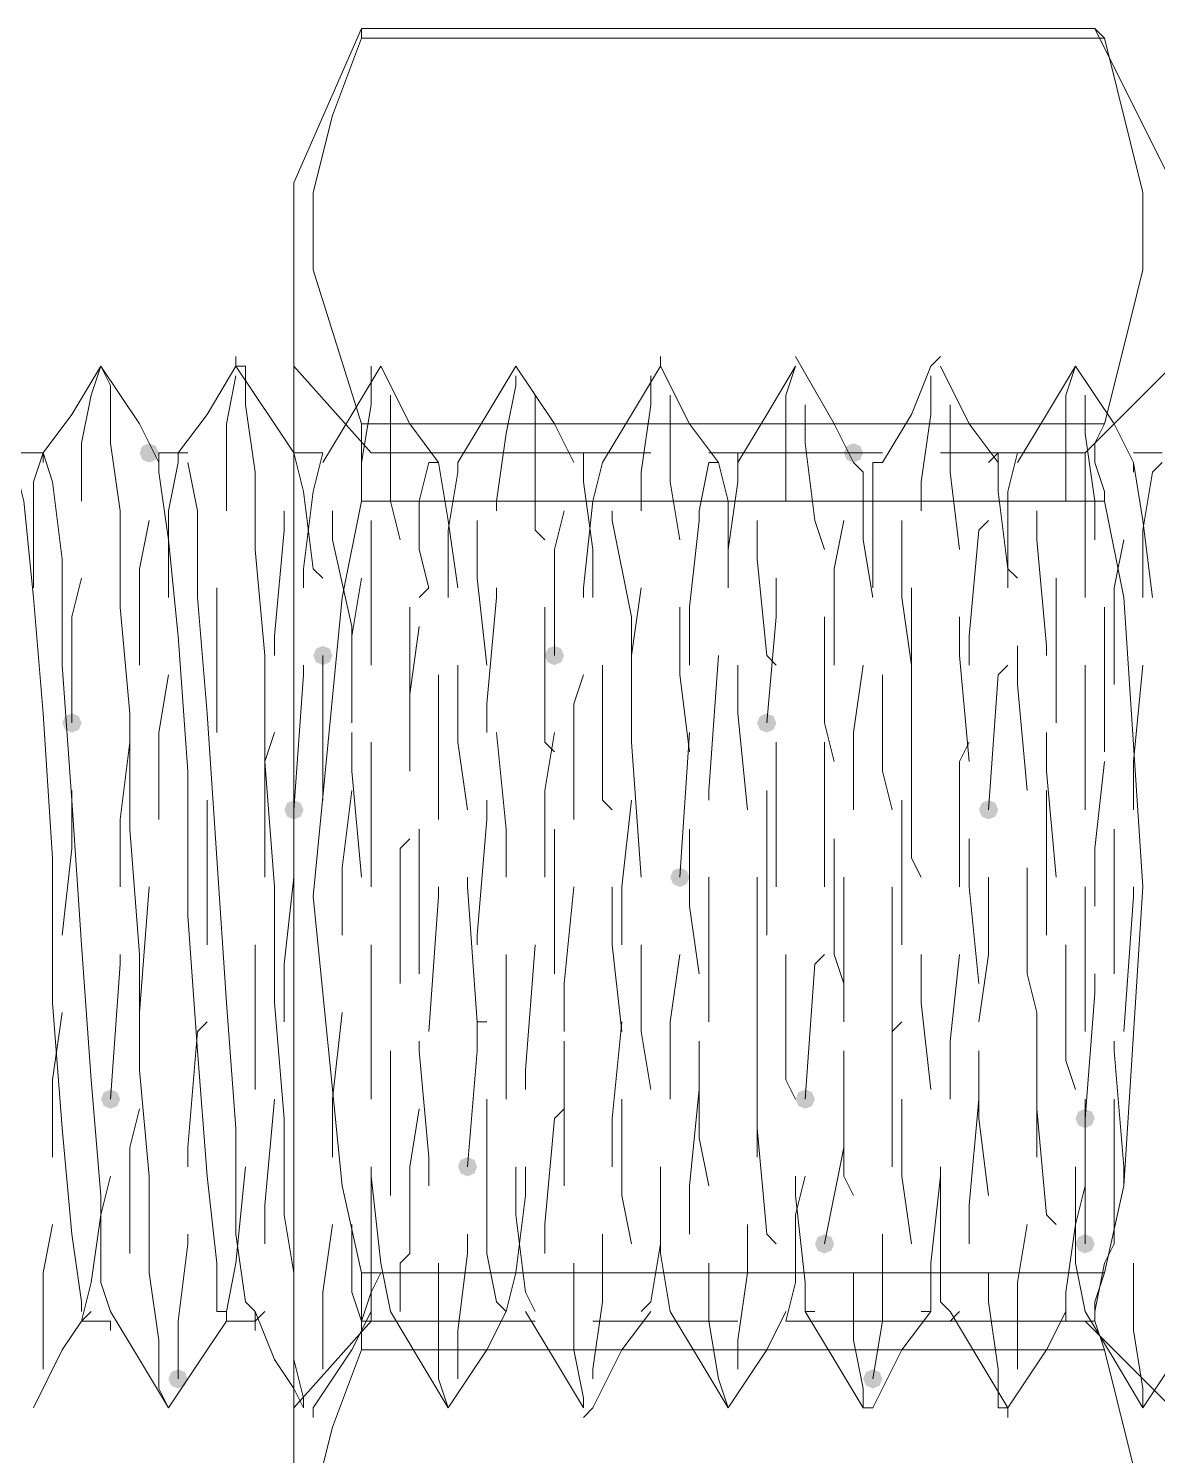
# Model space of a CAD drawing. Header units: millimetres. Extents: x 89051 to 218395, y -330386 to -125649.
# Drawn here: x 92589.2 to 92649.2, y -134274.3 to -134198.6 of the extents above; entities that cross this region are included whole.
import ezdxf

# ---------------------------------------------------------------- set-up
doc = ezdxf.new("R2010")
doc.units = ezdxf.units.MM
doc.header["$LTSCALE"] = 13
doc.layers.add('C00-00-00', color=7, linetype='Continuous')

msp = doc.modelspace()

# ---------------------------------------------------------------- hatches: boundary and pattern name
at = {"layer": 'C00-00-00'}
h = msp.add_hatch(color=256, dxfattribs=at)
h.dxf.hatch_style = 2
h.paths.add_polyline_path([(92595.128, -134221.095), (92595.278, -134220.733), (92595.64, -134220.582), (92596.001, -134220.733), (92596.152, -134221.095), (92596.001, -134221.456), (92595.64, -134221.607), (92595.278, -134221.456)])
h = msp.add_hatch(color=256, dxfattribs=at)
h.dxf.hatch_style = 2
h.paths.add_polyline_path([(92632.521, -134221.095), (92632.671, -134220.733), (92633.033, -134220.582), (92633.394, -134220.733), (92633.545, -134221.095), (92633.394, -134221.456), (92633.033, -134221.607), (92632.671, -134221.456)])
h = msp.add_hatch(color=256, dxfattribs=at)
h.dxf.hatch_style = 2
h.paths.add_polyline_path([(92604.348, -134231.851), (92604.498, -134231.49), (92604.86, -134231.339), (92605.222, -134231.49), (92605.372, -134231.851), (92605.222, -134232.213), (92604.86, -134232.364), (92604.498, -134232.213)])
h = msp.add_hatch(color=256, dxfattribs=at)
h.dxf.hatch_style = 2
h.paths.add_polyline_path([(92616.641, -134231.851), (92616.792, -134231.49), (92617.154, -134231.339), (92617.515, -134231.49), (92617.666, -134231.851), (92617.515, -134232.213), (92617.154, -134232.364), (92616.792, -134232.213)])
h = msp.add_hatch(color=256, dxfattribs=at)
h.dxf.hatch_style = 2
h.paths.add_polyline_path([(92591.03, -134235.437), (92591.18, -134235.075), (92591.542, -134234.925), (92591.904, -134235.075), (92592.054, -134235.437), (92591.904, -134235.799), (92591.542, -134235.949), (92591.18, -134235.799)])
h = msp.add_hatch(color=256, dxfattribs=at)
h.dxf.hatch_style = 2
h.paths.add_polyline_path([(92627.911, -134235.437), (92628.061, -134235.075), (92628.423, -134234.925), (92628.784, -134235.075), (92628.935, -134235.437), (92628.784, -134235.799), (92628.423, -134235.949), (92628.061, -134235.799)])
h = msp.add_hatch(color=256, dxfattribs=at)
h.dxf.hatch_style = 2
h.paths.add_polyline_path([(92602.811, -134240.047), (92602.962, -134239.685), (92603.323, -134239.535), (92603.685, -134239.685), (92603.835, -134240.047), (92603.685, -134240.409), (92603.323, -134240.559), (92602.962, -134240.409)])
h = msp.add_hatch(color=256, dxfattribs=at)
h.dxf.hatch_style = 2
h.paths.add_polyline_path([(92639.692, -134240.047), (92639.842, -134239.685), (92640.204, -134239.535), (92640.566, -134239.685), (92640.716, -134240.047), (92640.566, -134240.409), (92640.204, -134240.559), (92639.842, -134240.409)])
h = msp.add_hatch(color=256, dxfattribs=at)
h.dxf.hatch_style = 2
h.paths.add_polyline_path([(92623.3, -134243.633), (92623.451, -134243.271), (92623.813, -134243.121), (92624.174, -134243.271), (92624.325, -134243.633), (92624.174, -134243.994), (92623.813, -134244.145), (92623.451, -134243.994)])
h = msp.add_hatch(color=256, dxfattribs=at)
h.dxf.hatch_style = 2
h.paths.add_polyline_path([(92593.079, -134255.414), (92593.229, -134255.052), (92593.591, -134254.902), (92593.952, -134255.052), (92594.103, -134255.414), (92593.952, -134255.776), (92593.591, -134255.926), (92593.229, -134255.776)])
h = msp.add_hatch(color=256, dxfattribs=at)
h.dxf.hatch_style = 2
h.paths.add_polyline_path([(92629.959, -134255.414), (92630.11, -134255.052), (92630.472, -134254.902), (92630.833, -134255.052), (92630.984, -134255.414), (92630.833, -134255.776), (92630.472, -134255.926), (92630.11, -134255.776)])
h = msp.add_hatch(color=256, dxfattribs=at)
h.dxf.hatch_style = 2
h.paths.add_polyline_path([(92644.814, -134256.439), (92644.965, -134256.077), (92645.326, -134255.926), (92645.688, -134256.077), (92645.838, -134256.439), (92645.688, -134256.8), (92645.326, -134256.951), (92644.965, -134256.8)])
h = msp.add_hatch(color=256, dxfattribs=at)
h.dxf.hatch_style = 2
h.paths.add_polyline_path([(92612.031, -134259), (92612.182, -134258.638), (92612.543, -134258.488), (92612.905, -134258.638), (92613.056, -134259), (92612.905, -134259.361), (92612.543, -134259.512), (92612.182, -134259.361)])
h = msp.add_hatch(color=256, dxfattribs=at)
h.dxf.hatch_style = 2
h.paths.add_polyline_path([(92630.984, -134263.098), (92631.134, -134262.736), (92631.496, -134262.586), (92631.858, -134262.736), (92632.008, -134263.098), (92631.858, -134263.459), (92631.496, -134263.61), (92631.134, -134263.459)])
h = msp.add_hatch(color=256, dxfattribs=at)
h.dxf.hatch_style = 2
h.paths.add_polyline_path([(92644.814, -134263.098), (92644.965, -134262.736), (92645.326, -134262.586), (92645.688, -134262.736), (92645.838, -134263.098), (92645.688, -134263.459), (92645.326, -134263.61), (92644.965, -134263.459)])
h = msp.add_hatch(color=256, dxfattribs=at)
h.dxf.hatch_style = 2
h.paths.add_polyline_path([(92596.664, -134270.269), (92596.815, -134269.907), (92597.176, -134269.757), (92597.538, -134269.907), (92597.689, -134270.269), (92597.538, -134270.631), (92597.176, -134270.781), (92596.815, -134270.631)])
h = msp.add_hatch(color=256, dxfattribs=at)
h.dxf.hatch_style = 2
h.paths.add_polyline_path([(92633.545, -134270.269), (92633.696, -134269.907), (92634.057, -134269.757), (92634.419, -134269.907), (92634.569, -134270.269), (92634.419, -134270.631), (92634.057, -134270.781), (92633.696, -134270.631)])

# ---------------------------------------------------------------- linework, layer by layer
at = {"layer": 'C00-00-00', "lineweight": 15}
for points in [[(92606.909, -134198.556), (92603.323, -134206.752)], [(92606.909, -134219.558), (92604.348, -134211.362), (92604.348, -134207.264), (92605.372, -134203.166), (92606.909, -134199.068)], [(92645.839, -134198.556), (92606.909, -134198.556)], [(92606.909, -134199.068), (92606.909, -134198.556)], [(92612.031, -134199.068), (92606.909, -134199.068)], [(92646.351, -134199.068), (92606.909, -134199.068)], [(92614.592, -134199.068), (92612.031, -134199.068)], [(92623.3, -134199.068), (92615.617, -134199.068)], [(92635.082, -134199.068), (92627.398, -134199.068)], [(92646.351, -134199.068), (92638.667, -134199.068)], [(92649.936, -134206.752), (92645.839, -134198.556)], [(92645.839, -134198.556), (92646.351, -134199.068)], [(92646.351, -134199.068), (92648.4, -134207.264), (92648.4, -134211.362), (92647.375, -134215.46), (92646.351, -134219.558)], [(92603.323, -134206.752), (92603.323, -134207.264), (92603.323, -134208.289), (92603.323, -134210.338), (92603.323, -134213.411), (92603.323, -134216.484), (92603.323, -134220.582), (92603.323, -134225.192), (92603.323, -134230.315), (92603.323, -134235.949), (92603.323, -134241.584), (92603.323, -134246.706), (92603.323, -134252.341), (92603.323, -134257.975), (92603.323, -134263.098), (92603.323, -134267.708), (92603.323, -134271.806), (92603.323, -134274.879), (92603.323, -134277.952), (92603.323, -134280.001), (92603.323, -134281.026), (92603.323, -134281.538)], [(92593.079, -134216.484), (92591.542, -134219.046), (92590.005, -134221.095)], [(92593.079, -134216.484), (92592.566, -134218.021)], [(92596.152, -134221.607), (92595.128, -134219.558), (92593.079, -134216.484)], [(92596.664, -134271.806), (92596.152, -134270.781), (92596.152, -134268.22), (92595.64, -134264.634), (92595.64, -134259.512), (92595.128, -134253.877), (92595.128, -134247.731), (92594.615, -134241.072), (92594.615, -134234.925), (92594.103, -134229.29), (92594.103, -134224.168), (92593.591, -134220.582), (92593.591, -134217.509), (92593.079, -134216.484)], [(92600.25, -134216.484), (92598.713, -134219.046), (92597.176, -134221.095)], [(92600.25, -134215.972), (92600.25, -134216.484)], [(92603.323, -134221.095), (92602.299, -134219.558), (92600.25, -134216.484)], [(92603.323, -134264.634), (92602.811, -134261.561), (92602.811, -134256.439), (92602.299, -134250.292), (92602.299, -134244.145), (92601.787, -134237.486), (92601.787, -134231.851), (92601.274, -134226.217), (92601.274, -134222.119), (92600.762, -134218.533), (92600.762, -134216.484), (92600.25, -134216.484)], [(92607.421, -134221.095), (92603.323, -134216.484)], [(92607.933, -134216.484), (92606.397, -134219.046)], [(92607.421, -134216.484), (92607.421, -134218.533)], [(92609.47, -134219.558), (92607.933, -134216.484)], [(92615.105, -134216.484), (92613.568, -134219.046)], [(92617.154, -134219.558), (92615.105, -134216.484)], [(92622.788, -134216.484), (92621.251, -134219.046)], [(92622.788, -134215.972), (92622.788, -134216.484)], [(92624.325, -134219.558), (92622.788, -134216.484)], [(92629.959, -134216.484), (92628.423, -134219.046)], [(92629.959, -134216.484), (92629.447, -134218.021)], [(92632.008, -134219.558), (92629.959, -134215.972)], [(92637.131, -134216.484), (92636.106, -134219.046)], [(92637.643, -134215.972), (92637.131, -134216.484)], [(92639.18, -134219.558), (92637.643, -134216.484)], [(92644.814, -134216.484), (92643.277, -134219.046)], [(92644.814, -134216.484), (92644.302, -134218.021)], [(92646.863, -134219.558), (92644.814, -134216.484)], [(92649.936, -134216.484), (92645.326, -134221.095)], [(92600.25, -134216.997), (92599.738, -134219.558)], [(92615.105, -134216.997), (92615.105, -134217.509)], [(92622.276, -134216.997), (92622.276, -134218.533)], [(92637.131, -134216.997), (92637.131, -134219.046)], [(92592.566, -134218.021), (92592.054, -134220.582)], [(92608.446, -134220.07), (92608.446, -134218.021)], [(92615.105, -134217.509), (92614.592, -134220.07)], [(92616.129, -134221.095), (92616.129, -134218.021)], [(92623.3, -134219.046), (92623.3, -134218.021)], [(92629.447, -134218.021), (92629.447, -134220.582)], [(92644.302, -134218.021), (92644.302, -134221.095)], [(92645.326, -134220.07), (92645.326, -134218.021)], [(92607.421, -134218.533), (92606.909, -134221.607)], [(92622.276, -134218.533), (92621.764, -134222.119)], [(92630.472, -134220.582), (92630.472, -134218.533)], [(92638.155, -134222.119), (92638.155, -134218.533)], [(92599.738, -134219.558), (92599.738, -134223.143)], [(92606.397, -134219.046), (92604.86, -134221.607)], [(92612.031, -134219.558), (92606.909, -134219.558)], [(92606.909, -134223.656), (92606.909, -134222.119), (92606.909, -134221.095), (92606.909, -134219.558)], [(92646.351, -134219.558), (92606.909, -134219.558)], [(92611.007, -134221.607), (92609.47, -134219.558)], [(92613.568, -134219.046), (92612.031, -134221.607)], [(92614.592, -134219.558), (92612.031, -134219.558)], [(92623.3, -134219.558), (92615.617, -134219.558)], [(92618.178, -134221.607), (92617.154, -134219.558)], [(92621.251, -134219.046), (92619.715, -134221.607)], [(92623.3, -134222.631), (92623.3, -134219.046)], [(92625.862, -134221.607), (92624.325, -134219.558)], [(92628.423, -134219.046), (92626.886, -134221.607)], [(92635.082, -134219.558), (92627.398, -134219.558)], [(92633.033, -134221.607), (92632.008, -134219.558)], [(92636.106, -134219.046), (92634.569, -134221.607)], [(92637.131, -134219.046), (92636.618, -134222.631)], [(92646.351, -134219.558), (92638.667, -134219.558)], [(92640.716, -134221.607), (92639.18, -134219.558)], [(92643.277, -134219.046), (92641.741, -134221.607)], [(92646.351, -134219.558), (92645.839, -134220.582), (92645.839, -134221.607), (92646.351, -134223.143), (92646.351, -134223.656)], [(92647.888, -134221.607), (92646.863, -134219.558)], [(92608.446, -134223.656), (92608.446, -134220.07)], [(92614.592, -134220.07), (92614.08, -134223.656)], [(92645.839, -134223.656), (92645.326, -134220.07)], [(92590.005, -134221.095), (92588.468, -134221.095)], [(92590.005, -134221.095), (92589.493, -134222.631)], [(92590.005, -134221.095), (92590.005, -134221.607)], [(92593.591, -134266.683), (92593.079, -134265.147), (92593.079, -134260.536), (92592.566, -134254.39), (92592.054, -134247.218), (92591.542, -134239.535), (92591.03, -134232.364), (92591.03, -134226.729), (92590.517, -134222.631), (92590.005, -134221.095)], [(92592.054, -134220.582), (92592.054, -134223.656)], [(92596.152, -134221.095), (92596.152, -134221.607)], [(92597.689, -134221.095), (92596.152, -134221.095)], [(92597.176, -134221.095), (92597.176, -134221.607)], [(92603.323, -134221.607), (92603.323, -134221.095)], [(92603.323, -134221.095), (92603.835, -134223.143)], [(92603.323, -134221.607), (92603.323, -134221.095)], [(92604.86, -134221.095), (92603.323, -134221.095)], [(92604.86, -134221.095), (92604.348, -134223.143)], [(92614.592, -134221.095), (92607.421, -134221.095)], [(92612.031, -134221.095), (92610.495, -134221.095)], [(92622.276, -134221.095), (92614.592, -134221.095)], [(92616.129, -134225.192), (92616.129, -134221.095)], [(92619.715, -134221.095), (92618.178, -134221.095)], [(92618.69, -134221.095), (92618.69, -134222.631)], [(92626.886, -134221.095), (92625.349, -134221.095)], [(92634.057, -134221.095), (92626.374, -134221.095)], [(92627.398, -134221.095), (92626.886, -134221.095)], [(92626.886, -134221.095), (92626.886, -134222.631)], [(92629.447, -134220.582), (92629.447, -134223.656)], [(92630.984, -134224.68), (92630.472, -134220.582)], [(92634.569, -134221.095), (92633.033, -134221.095)], [(92645.326, -134221.095), (92637.643, -134221.095)], [(92640.204, -134221.607), (92640.716, -134221.095)], [(92641.741, -134221.095), (92640.204, -134221.095)], [(92640.716, -134221.095), (92640.716, -134223.143)], [(92641.741, -134221.095), (92641.229, -134223.143)], [(92644.302, -134221.095), (92644.302, -134223.656)], [(92645.326, -134221.095), (92645.326, -134221.607)], [(92645.326, -134221.095), (92645.326, -134221.607)], [(92649.424, -134221.095), (92647.888, -134221.095)], [(92588.468, -134221.607), (92588.981, -134223.656), (92589.493, -134228.778), (92590.005, -134234.925), (92590.517, -134242.608), (92590.517, -134250.292), (92591.03, -134256.951), (92591.542, -134262.585), (92592.054, -134266.171), (92592.054, -134266.683)], [(92596.152, -134221.607), (92596.152, -134222.119)], [(92596.152, -134221.607), (92596.152, -134222.119), (92596.664, -134225.705), (92597.176, -134230.827), (92597.689, -134237.998), (92597.689, -134245.682), (92598.201, -134252.853), (92598.713, -134259.512), (92599.225, -134264.122), (92599.225, -134266.683), (92599.738, -134266.683)], [(92597.176, -134221.607), (92596.664, -134224.168)], [(92601.274, -134266.683), (92600.762, -134266.171), (92600.25, -134262.585), (92600.25, -134256.951), (92599.738, -134250.292), (92599.225, -134242.608), (92598.713, -134234.925), (92598.201, -134228.778), (92598.201, -134224.168), (92597.689, -134221.607)], [(92606.909, -134221.607), (92606.909, -134223.656)], [(92609.982, -134223.656), (92610.495, -134221.607)], [(92610.495, -134221.607), (92611.007, -134221.607)], [(92611.007, -134221.607), (92611.519, -134224.68)], [(92612.031, -134221.607), (92612.031, -134222.119)], [(92619.715, -134221.607), (92619.202, -134223.656)], [(92624.837, -134224.168), (92625.349, -134221.607)], [(92625.349, -134221.607), (92625.862, -134221.607)], [(92625.862, -134221.607), (92626.374, -134223.656)], [(92633.033, -134221.607), (92633.545, -134222.119)], [(92634.569, -134221.607), (92634.057, -134221.607)], [(92634.057, -134221.607), (92634.057, -134224.168)], [(92645.326, -134221.607), (92645.326, -134223.143)], [(92647.888, -134222.119), (92647.888, -134221.607)], [(92647.888, -134221.607), (92648.4, -134224.68)], [(92649.424, -134221.607), (92648.912, -134222.119)], [(92589.493, -134222.631), (92589.493, -134226.217)], [(92612.031, -134222.119), (92611.519, -134225.192)], [(92618.69, -134222.631), (92619.202, -134226.217)], [(92621.764, -134222.119), (92621.764, -134224.168)], [(92623.813, -134225.705), (92623.3, -134222.631)], [(92626.886, -134222.631), (92626.374, -134226.217)], [(92633.545, -134222.119), (92633.545, -134225.705)], [(92636.618, -134222.631), (92636.618, -134224.168)], [(92638.667, -134226.217), (92638.155, -134222.119)], [(92648.912, -134222.119), (92648.4, -134225.192)], [(92599.738, -134223.143), (92599.738, -134224.168)], [(92603.835, -134223.143), (92604.348, -134227.241)], [(92604.348, -134223.143), (92603.835, -134227.241)], [(92640.716, -134223.143), (92641.229, -134227.241)], [(92641.229, -134223.143), (92641.229, -134227.241)], [(92645.326, -134223.143), (92645.326, -134225.192)], [(92596.664, -134224.168), (92596.664, -134228.778)], [(92602.811, -134225.192), (92602.811, -134224.168)], [(92606.909, -134264.634), (92605.884, -134260.024), (92604.348, -134244.657), (92605.884, -134228.778), (92606.909, -134223.656)], [(92605.372, -134225.705), (92605.372, -134224.168)], [(92612.031, -134223.656), (92606.909, -134223.656)], [(92646.351, -134223.656), (92606.909, -134223.656)], [(92608.958, -134225.705), (92608.446, -134223.656)], [(92609.982, -134226.217), (92609.982, -134223.656)], [(92614.592, -134223.656), (92612.031, -134223.656)], [(92614.08, -134223.656), (92614.08, -134224.168)], [(92623.3, -134223.656), (92615.617, -134223.656)], [(92617.154, -134226.217), (92617.666, -134224.168)], [(92619.202, -134223.656), (92618.69, -134228.266)], [(92620.227, -134224.68), (92620.227, -134224.168)], [(92624.837, -134224.68), (92624.837, -134224.168)], [(92626.374, -134223.656), (92626.374, -134228.266)], [(92635.082, -134223.656), (92627.398, -134223.656)], [(92634.057, -134224.168), (92634.057, -134228.266)], [(92646.351, -134223.656), (92638.667, -134223.656)], [(92642.765, -134225.705), (92642.765, -134224.168)], [(92645.839, -134225.705), (92645.839, -134223.656)], [(92646.351, -134223.656), (92647.375, -134228.778), (92648.4, -134244.145), (92647.375, -134260.024), (92646.351, -134264.634)], [(92595.128, -134227.241), (92595.64, -134224.68)], [(92607.421, -134225.192), (92607.421, -134224.68)], [(92611.519, -134224.68), (92612.031, -134228.266)], [(92613.056, -134227.754), (92613.056, -134224.68)], [(92621.251, -134229.802), (92620.227, -134224.68)], [(92624.325, -134229.29), (92624.837, -134224.68)], [(92627.91, -134226.729), (92627.91, -134224.68)], [(92631.496, -134226.217), (92630.984, -134224.68)], [(92632.008, -134227.241), (92632.521, -134224.68)], [(92635.594, -134228.778), (92635.594, -134224.68)], [(92639.692, -134225.192), (92640.204, -134224.68)], [(92648.4, -134224.68), (92648.912, -134228.778)], [(92602.299, -134230.827), (92602.811, -134225.192)], [(92606.397, -134230.315), (92605.372, -134225.705)], [(92607.421, -134228.266), (92607.421, -134225.192)], [(92611.519, -134225.192), (92611.519, -134228.778)], [(92616.641, -134225.705), (92616.129, -134225.192)], [(92633.545, -134225.705), (92634.057, -134228.778)], [(92639.18, -134230.827), (92639.692, -134225.192)], [(92643.277, -134231.339), (92642.765, -134225.705)], [(92645.326, -134225.192), (92645.326, -134228.266)], [(92646.863, -134228.266), (92647.375, -134225.705)], [(92648.4, -134225.192), (92648.4, -134228.778)], [(92589.493, -134226.217), (92589.493, -134228.266)], [(92610.495, -134228.266), (92609.982, -134226.217)], [(92617.154, -134231.851), (92617.154, -134226.217)], [(92619.202, -134226.217), (92619.202, -134228.778)], [(92626.374, -134226.217), (92626.374, -134228.266)], [(92595.128, -134232.364), (92595.128, -134227.241)], [(92603.835, -134227.241), (92603.835, -134228.266)], [(92604.348, -134227.241), (92604.86, -134227.754)], [(92628.423, -134231.851), (92627.91, -134226.729)], [(92632.008, -134232.364), (92632.008, -134227.241)], [(92641.229, -134227.241), (92641.741, -134227.754)], [(92641.229, -134227.241), (92641.229, -134228.266)], [(92592.054, -134227.754), (92591.542, -134229.802)], [(92606.909, -134227.754), (92606.397, -134230.827)], [(92613.568, -134232.364), (92613.056, -134227.754)], [(92628.935, -134227.754), (92628.935, -134229.802)], [(92643.79, -134227.754), (92643.79, -134230.827)], [(92599.225, -134228.266), (92599.225, -134233.388)], [(92607.421, -134231.339), (92607.421, -134228.266)], [(92609.982, -134228.778), (92610.495, -134228.266)], [(92614.08, -134228.266), (92614.08, -134228.778)], [(92618.69, -134228.266), (92618.69, -134228.778)], [(92621.764, -134228.266), (92621.251, -134231.851)], [(92636.106, -134228.266), (92636.106, -134232.876)], [(92645.326, -134228.266), (92645.326, -134228.778)], [(92646.863, -134233.388), (92646.863, -134228.266)], [(92609.47, -134233.9), (92609.47, -134229.29)], [(92614.08, -134228.778), (92613.568, -134234.413)], [(92616.641, -134230.827), (92616.641, -134229.29)], [(92623.813, -134232.876), (92623.813, -134229.29)], [(92624.325, -134232.364), (92624.325, -134229.29)], [(92636.106, -134232.364), (92635.594, -134228.778)], [(92646.351, -134234.413), (92646.351, -134229.29)], [(92591.542, -134229.802), (92591.542, -134235.437)], [(92621.251, -134231.851), (92621.251, -134229.802)], [(92628.935, -134229.802), (92628.423, -134235.437)], [(92631.496, -134235.437), (92631.496, -134229.802)], [(92638.667, -134231.851), (92638.667, -134229.802)], [(92602.299, -134231.851), (92602.299, -134230.827)], [(92606.397, -134231.851), (92606.397, -134230.315)], [(92606.397, -134230.827), (92606.397, -134235.437)], [(92609.47, -134233.9), (92609.982, -134230.315)], [(92616.641, -134236.462), (92616.641, -134230.827)], [(92639.18, -134232.364), (92639.18, -134230.827)], [(92643.79, -134230.827), (92643.79, -134235.437)], [(92607.421, -134232.364), (92607.421, -134231.339)], [(92641.741, -134231.339), (92641.741, -134233.388)], [(92643.277, -134231.851), (92643.277, -134231.339)], [(92603.835, -134232.364), (92603.835, -134232.876)], [(92604.86, -134231.851), (92604.86, -134233.388)], [(92612.031, -134232.364), (92612.031, -134236.462)], [(92619.715, -134232.364), (92619.715, -134239.535)], [(92621.251, -134231.851), (92621.251, -134235.949)], [(92625.862, -134231.851), (92625.349, -134239.023)], [(92626.886, -134232.364), (92626.886, -134234.925)], [(92628.935, -134232.364), (92628.423, -134231.851)], [(92633.545, -134232.364), (92633.033, -134235.949)], [(92639.18, -134237.486), (92638.667, -134231.851)], [(92641.229, -134232.364), (92640.716, -134232.876)], [(92645.326, -134232.364), (92645.326, -134235.437)], [(92648.4, -134232.364), (92647.888, -134237.486)], [(92596.664, -134232.876), (92596.152, -134235.949)], [(92603.835, -134232.876), (92603.323, -134240.047)], [(92611.007, -134232.876), (92611.007, -134237.486)], [(92618.69, -134232.876), (92618.178, -134234.413)], [(92624.325, -134236.974), (92623.813, -134232.876)], [(92634.569, -134232.876), (92634.569, -134237.998)], [(92636.106, -134232.876), (92636.106, -134235.949)], [(92640.716, -134232.876), (92640.204, -134240.047)], [(92599.225, -134233.388), (92599.225, -134235.949)], [(92604.86, -134233.388), (92604.86, -134239.535)], [(92609.47, -134236.974), (92609.47, -134233.9)], [(92609.47, -134237.998), (92609.47, -134233.9)], [(92641.741, -134233.388), (92642.253, -134239.023)], [(92613.568, -134234.413), (92613.568, -134235.949)], [(92618.178, -134234.413), (92618.178, -134240.559)], [(92646.351, -134236.974), (92646.351, -134234.413)], [(92626.886, -134234.925), (92627.398, -134240.047)], [(92632.008, -134237.486), (92631.496, -134235.437)], [(92645.326, -134235.437), (92645.326, -134239.535)], [(92596.152, -134235.949), (92596.152, -134240.559)], [(92601.787, -134237.486), (92602.299, -134235.949)], [(92606.397, -134237.998), (92606.397, -134235.949)], [(92614.592, -134241.072), (92614.08, -134235.949)], [(92616.641, -134239.023), (92617.154, -134235.949)], [(92621.251, -134236.462), (92621.251, -134235.949)], [(92623.813, -134243.633), (92624.325, -134235.949)], [(92633.033, -134235.949), (92633.033, -134240.047)], [(92636.106, -134242.608), (92636.106, -134235.949)], [(92643.277, -134237.998), (92643.277, -134235.949)], [(92594.103, -134240.559), (92594.615, -134236.462)], [(92607.421, -134239.535), (92607.421, -134236.462)], [(92612.031, -134236.462), (92612.543, -134240.047)], [(92617.154, -134236.974), (92616.641, -134236.462)], [(92621.764, -134243.633), (92621.251, -134236.462)], [(92628.935, -134239.535), (92628.935, -134236.462)], [(92631.496, -134240.559), (92631.496, -134236.462)], [(92638.667, -134237.486), (92639.18, -134236.462)], [(92601.787, -134243.633), (92601.787, -134237.486)], [(92611.007, -134237.486), (92611.007, -134240.559)], [(92638.667, -134244.145), (92638.667, -134237.486)], [(92645.839, -134242.096), (92646.351, -134237.486)], [(92647.888, -134237.486), (92647.888, -134240.047)], [(92606.909, -134243.633), (92606.397, -134237.998)], [(92634.569, -134237.998), (92635.082, -134240.047)], [(92643.79, -134243.633), (92643.277, -134237.998)], [(92591.542, -134239.023), (92591.542, -134242.096)], [(92606.397, -134239.023), (92605.884, -134243.121)], [(92616.641, -134243.633), (92616.641, -134239.023)], [(92625.349, -134239.023), (92625.349, -134239.535)], [(92628.423, -134239.023), (92628.423, -134241.584)], [(92643.277, -134239.023), (92643.277, -134242.608)], [(92598.713, -134239.535), (92598.713, -134245.682)], [(92607.421, -134244.145), (92607.421, -134239.535)], [(92613.568, -134239.535), (92613.568, -134240.559)], [(92619.715, -134239.535), (92620.227, -134240.047)], [(92621.251, -134239.535), (92620.739, -134244.145)], [(92628.935, -134244.145), (92628.935, -134239.535)], [(92635.594, -134239.535), (92635.594, -134245.169)], [(92645.326, -134239.535), (92645.326, -134240.047)], [(92594.103, -134244.145), (92594.103, -134240.559)], [(92613.568, -134240.559), (92613.056, -134246.706)], [(92631.496, -134244.145), (92631.496, -134240.559)], [(92608.958, -134242.096), (92609.47, -134241.584)], [(92609.982, -134246.706), (92609.982, -134241.072)], [(92614.592, -134243.633), (92614.592, -134241.072)], [(92617.154, -134242.608), (92617.154, -134241.072)], [(92624.325, -134245.169), (92624.325, -134241.072)], [(92628.423, -134241.584), (92628.423, -134246.706)], [(92632.008, -134247.731), (92632.008, -134241.584)], [(92639.18, -134244.145), (92639.18, -134241.584)], [(92646.863, -134246.706), (92646.863, -134241.072)], [(92591.542, -134242.096), (92591.03, -134246.706)], [(92608.958, -134249.267), (92608.958, -134242.096)], [(92645.839, -134245.169), (92645.839, -134242.096)], [(92605.884, -134243.121), (92605.884, -134246.706)], [(92617.154, -134248.755), (92617.154, -134242.608)], [(92636.618, -134243.633), (92636.106, -134242.608)], [(92642.253, -134243.121), (92642.253, -134248.755)], [(92643.277, -134242.608), (92643.277, -134246.706)], [(92603.323, -134243.633), (92602.811, -134248.243)], [(92612.543, -134243.633), (92612.543, -134244.145)], [(92625.349, -134243.633), (92625.349, -134246.194)], [(92627.91, -134243.633), (92627.91, -134250.292)], [(92632.521, -134243.633), (92632.521, -134250.804)], [(92640.204, -134243.633), (92640.204, -134247.731)], [(92595.64, -134244.145), (92595.128, -134250.804)], [(92611.007, -134244.657), (92610.495, -134251.829)], [(92611.007, -134244.145), (92611.007, -134244.657)], [(92612.543, -134244.145), (92613.056, -134251.316)], [(92618.178, -134244.145), (92617.666, -134249.267)], [(92620.227, -134244.145), (92620.227, -134247.218)], [(92620.739, -134244.145), (92620.739, -134247.218)], [(92635.082, -134244.145), (92635.082, -134245.682)], [(92639.692, -134249.267), (92639.18, -134244.145)], [(92645.326, -134244.145), (92645.326, -134248.755)], [(92647.888, -134244.657), (92647.375, -134251.829)], [(92647.888, -134244.145), (92647.888, -134244.657)], [(92624.837, -134248.755), (92624.325, -134245.169)], [(92635.594, -134245.169), (92635.594, -134247.218)], [(92598.713, -134245.682), (92598.713, -134247.218)], [(92635.082, -134245.682), (92635.082, -134251.829)], [(92609.982, -134248.755), (92609.982, -134246.706)], [(92613.056, -134246.706), (92613.056, -134247.218)], [(92625.349, -134246.194), (92625.349, -134251.316)], [(92646.863, -134248.755), (92646.863, -134246.706)], [(92601.274, -134252.853), (92601.274, -134247.218)], [(92607.421, -134253.365), (92607.421, -134247.218)], [(92615.617, -134253.877), (92616.129, -134247.218)], [(92620.227, -134247.218), (92620.739, -134251.829)], [(92621.764, -134251.829), (92621.764, -134247.218)], [(92644.302, -134253.365), (92644.302, -134247.218)], [(92593.591, -134255.414), (92594.103, -134248.243)], [(92594.103, -134248.243), (92594.103, -134247.731)], [(92602.811, -134248.243), (92602.811, -134251.316)], [(92607.421, -134248.755), (92607.421, -134247.731)], [(92614.592, -134248.755), (92614.592, -134247.731)], [(92623.3, -134251.316), (92623.813, -134247.731)], [(92629.447, -134254.39), (92629.447, -134247.731)], [(92630.472, -134255.414), (92630.984, -134248.243)], [(92630.984, -134248.243), (92631.496, -134247.731)], [(92632.521, -134249.267), (92632.008, -134247.731)], [(92636.618, -134250.292), (92636.618, -134247.731)], [(92638.155, -134252.341), (92638.667, -134247.731)], [(92640.204, -134247.731), (92639.692, -134251.316)], [(92607.421, -134252.853), (92607.421, -134248.755)], [(92614.592, -134255.414), (92614.592, -134248.755)], [(92642.253, -134248.755), (92642.765, -134250.804)], [(92645.326, -134248.755), (92645.326, -134251.829)], [(92645.839, -134249.78), (92645.839, -134248.755)], [(92617.666, -134249.267), (92617.666, -134251.829)], [(92645.326, -134256.439), (92645.839, -134249.78)], [(92627.91, -134250.292), (92627.91, -134251.316)], [(92637.131, -134254.902), (92636.618, -134250.292)], [(92591.03, -134250.804), (92590.517, -134254.39)], [(92595.128, -134250.804), (92595.128, -134251.829)], [(92598.713, -134251.316), (92598.201, -134251.829)], [(92605.884, -134250.804), (92605.372, -134255.414)], [(92613.056, -134251.316), (92613.056, -134252.853)], [(92613.056, -134251.316), (92613.568, -134251.316)], [(92620.739, -134251.316), (92620.227, -134256.439)], [(92623.3, -134255.414), (92623.3, -134251.316)], [(92627.91, -134250.804), (92627.91, -134253.877)], [(92632.521, -134250.804), (92632.521, -134251.316)], [(92635.594, -134251.316), (92635.082, -134251.829)], [(92642.765, -134250.804), (92642.765, -134255.414)], [(92598.201, -134251.829), (92597.689, -134257.975)], [(92622.276, -134254.902), (92621.764, -134251.829)], [(92635.082, -134251.829), (92635.082, -134257.463)], [(92601.274, -134254.902), (92601.274, -134252.853)], [(92607.421, -134255.414), (92607.421, -134252.853)], [(92608.446, -134256.951), (92608.446, -134252.853)], [(92609.982, -134252.853), (92609.982, -134252.341)], [(92610.495, -134258.488), (92609.982, -134252.853)], [(92613.056, -134252.853), (92612.543, -134259)], [(92617.666, -134255.414), (92617.666, -134252.341)], [(92624.837, -134257.463), (92624.837, -134252.341)], [(92632.521, -134253.877), (92632.521, -134252.853)], [(92638.155, -134255.414), (92638.155, -134252.341)], [(92639.692, -134256.439), (92639.692, -134252.853)], [(92646.863, -134252.853), (92646.863, -134252.341)], [(92647.375, -134259), (92646.863, -134252.853)], [(92607.421, -134254.902), (92607.421, -134253.365)], [(92644.814, -134254.902), (92644.302, -134253.365)], [(92590.517, -134254.39), (92590.517, -134258.488)], [(92615.617, -134254.902), (92615.617, -134253.877)], [(92627.91, -134253.877), (92627.91, -134258.488)], [(92629.959, -134255.414), (92629.447, -134254.39)], [(92632.521, -134259.512), (92632.521, -134253.877)], [(92642.765, -134254.39), (92642.765, -134255.926)], [(92624.837, -134254.902), (92624.325, -134260.024)], [(92595.128, -134255.926), (92594.615, -134257.975)], [(92602.299, -134255.414), (92601.787, -134261.049)], [(92605.372, -134255.414), (92605.372, -134258.488)], [(92609.982, -134255.926), (92609.47, -134259)], [(92613.568, -134255.414), (92613.568, -134258.488)], [(92617.666, -134255.926), (92617.154, -134256.439)], [(92617.666, -134260.024), (92617.666, -134255.414)], [(92620.739, -134255.414), (92620.739, -134260.536)], [(92627.91, -134255.414), (92627.91, -134256.951)], [(92632.521, -134255.414), (92632.521, -134257.975)], [(92635.594, -134255.414), (92635.594, -134259.512)], [(92639.692, -134255.414), (92639.18, -134261.049)], [(92642.765, -134255.414), (92642.765, -134258.488)], [(92642.765, -134255.926), (92643.277, -134261.561)], [(92645.326, -134255.414), (92645.326, -134256.951)], [(92646.863, -134255.414), (92646.863, -134259)], [(92617.154, -134256.439), (92616.641, -134262.073)], [(92620.227, -134256.439), (92620.227, -134259)], [(92640.204, -134260.536), (92639.692, -134256.439)], [(92608.446, -134260.536), (92608.446, -134256.951)], [(92625.349, -134260.024), (92624.837, -134257.463)], [(92627.91, -134256.951), (92628.423, -134262.585)], [(92635.082, -134257.463), (92635.082, -134259)], [(92645.326, -134256.951), (92645.326, -134260.024)], [(92594.615, -134257.975), (92594.615, -134263.098)], [(92597.689, -134257.975), (92597.689, -134259)], [(92632.521, -134257.975), (92631.496, -134263.098)], [(92600.25, -134264.122), (92600.762, -134259)], [(92607.421, -134259.512), (92607.421, -134259)], [(92609.47, -134259), (92609.47, -134263.61)], [(92610.495, -134260.024), (92610.495, -134258.488)], [(92613.568, -134258.488), (92613.568, -134263.098)], [(92615.105, -134261.561), (92615.105, -134259)], [(92615.617, -134260.536), (92615.617, -134259)], [(92622.788, -134263.098), (92622.788, -134259)], [(92622.788, -134263.61), (92622.788, -134259)], [(92637.643, -134262.585), (92637.643, -134259)], [(92644.814, -134259.512), (92644.814, -134259)], [(92646.863, -134259), (92646.863, -134263.098)], [(92647.375, -134260.024), (92647.375, -134259)], [(92593.079, -134261.561), (92593.591, -134259.512)], [(92607.421, -134260.024), (92607.421, -134259.512)], [(92607.933, -134264.122), (92607.421, -134259.512)], [(92629.959, -134261.561), (92630.472, -134259.512)], [(92629.959, -134260.536), (92629.959, -134259.512)], [(92633.033, -134260.536), (92632.521, -134259.512)], [(92635.594, -134259.512), (92636.106, -134263.098)], [(92637.131, -134264.122), (92637.643, -134259.512)], [(92644.814, -134264.122), (92644.814, -134259.512)], [(92607.421, -134263.098), (92607.421, -134260.024)], [(92615.105, -134264.634), (92615.617, -134260.536)], [(92620.739, -134260.536), (92621.251, -134263.098)], [(92624.325, -134260.024), (92624.325, -134262.585)], [(92630.472, -134265.147), (92629.959, -134260.536)], [(92644.814, -134262.073), (92645.326, -134260.024)], [(92645.326, -134260.024), (92645.326, -134263.098)], [(92601.787, -134261.049), (92601.787, -134263.098)], [(92639.18, -134261.049), (92639.18, -134263.098)], [(92590.517, -134262.073), (92590.005, -134264.634)], [(92592.566, -134265.147), (92593.079, -134261.561)], [(92605.372, -134262.073), (92604.86, -134265.659)], [(92606.397, -134262.073), (92606.397, -134265.659)], [(92615.617, -134265.659), (92615.105, -134261.561)], [(92616.641, -134262.073), (92616.641, -134263.61)], [(92627.398, -134262.073), (92627.398, -134264.634)], [(92629.959, -134265.147), (92629.959, -134261.561)], [(92642.253, -134262.073), (92641.741, -134265.147)], [(92643.277, -134261.561), (92643.79, -134262.073)], [(92644.302, -134265.659), (92644.814, -134262.073)], [(92597.689, -134262.585), (92597.689, -134263.098)], [(92612.543, -134262.585), (92612.543, -134263.61)], [(92619.715, -134262.585), (92619.715, -134266.171)], [(92628.423, -134262.585), (92628.935, -134263.098)], [(92634.569, -134262.585), (92634.569, -134267.196)], [(92637.643, -134266.171), (92637.643, -134262.585)], [(92594.615, -134263.098), (92594.615, -134263.61)], [(92597.689, -134263.098), (92597.176, -134267.196)], [(92607.421, -134265.147), (92607.421, -134263.098)], [(92609.47, -134263.61), (92608.958, -134264.122)], [(92612.543, -134263.61), (92612.031, -134267.708)], [(92613.568, -134263.098), (92613.568, -134263.61)], [(92613.568, -134263.61), (92614.08, -134266.171)], [(92622.276, -134266.171), (92622.788, -134263.098)], [(92623.3, -134266.683), (92622.788, -134263.61)], [(92646.863, -134263.098), (92646.351, -134264.122)], [(92599.738, -134266.683), (92600.25, -134264.122)], [(92608.446, -134266.683), (92607.933, -134264.122)], [(92608.958, -134264.122), (92608.958, -134266.683)], [(92611.007, -134267.708), (92611.007, -134264.122)], [(92618.178, -134265.147), (92618.178, -134264.122)], [(92625.349, -134267.196), (92625.349, -134264.122)], [(92637.131, -134266.683), (92637.131, -134264.122)], [(92645.326, -134266.683), (92644.814, -134264.122)], [(92646.351, -134264.122), (92645.839, -134266.683)], [(92647.888, -134267.708), (92647.888, -134264.122)], [(92590.005, -134264.634), (92590.005, -134268.732)], [(92603.323, -134266.171), (92603.323, -134264.634)], [(92612.031, -134264.634), (92606.909, -134264.634)], [(92646.351, -134264.634), (92606.909, -134264.634)], [(92606.909, -134268.732), (92606.909, -134267.708), (92606.909, -134266.683), (92606.909, -134265.147), (92606.909, -134264.634)], [(92607.421, -134265.659), (92607.933, -134264.634)], [(92614.592, -134264.634), (92612.031, -134264.634)], [(92614.592, -134266.683), (92615.105, -134264.634)], [(92623.3, -134264.634), (92615.617, -134264.634)], [(92627.398, -134264.634), (92626.886, -134268.22)], [(92635.082, -134264.634), (92627.398, -134264.634)], [(92633.033, -134268.22), (92633.033, -134264.634)], [(92646.351, -134264.634), (92638.667, -134264.634)], [(92640.204, -134266.171), (92640.204, -134264.634)], [(92646.351, -134264.634), (92645.839, -134266.171), (92645.839, -134267.196), (92646.351, -134268.732)], [(92592.054, -134267.196), (92592.566, -134265.147)], [(92604.86, -134265.659), (92604.86, -134269.244)], [(92606.397, -134265.659), (92606.909, -134267.196)], [(92606.909, -134267.196), (92607.421, -134265.659)], [(92607.421, -134266.683), (92607.421, -134265.147)], [(92616.129, -134266.683), (92615.617, -134265.659)], [(92618.178, -134268.732), (92618.178, -134265.147)], [(92629.447, -134267.196), (92629.959, -134265.147)], [(92630.472, -134266.683), (92630.472, -134265.147)], [(92641.741, -134265.147), (92641.741, -134268.732)], [(92644.302, -134267.196), (92644.302, -134265.659)], [(92603.323, -134269.244), (92603.323, -134266.171)], [(92614.08, -134266.171), (92614.592, -134266.683)], [(92619.715, -134266.171), (92619.202, -134269.757)], [(92621.764, -134266.683), (92622.276, -134266.171)], [(92638.155, -134266.683), (92637.643, -134266.171)], [(92640.716, -134269.757), (92640.204, -134266.171)], [(92644.302, -134266.171), (92644.302, -134267.196)], [(92589.493, -134271.806), (92591.03, -134268.732), (92592.054, -134267.196)], [(92592.054, -134267.196), (92592.566, -134266.683)], [(92592.054, -134267.196), (92593.591, -134267.196)], [(92593.591, -134266.683), (92595.128, -134269.244), (92596.664, -134271.806)], [(92593.591, -134267.196), (92593.591, -134267.708)], [(92596.664, -134271.806), (92598.713, -134268.732), (92599.738, -134267.196)], [(92597.176, -134267.196), (92597.176, -134270.269)], [(92599.738, -134267.196), (92599.738, -134266.683)], [(92599.738, -134267.196), (92601.274, -134267.196)], [(92601.787, -134266.683), (92601.274, -134267.196)], [(92601.274, -134266.683), (92601.274, -134267.196)], [(92601.274, -134266.683), (92602.299, -134269.244), (92603.323, -134270.781)], [(92601.274, -134267.196), (92601.274, -134267.708)], [(92603.323, -134271.806), (92607.421, -134267.196)], [(92606.397, -134268.732), (92607.421, -134266.683)], [(92606.909, -134267.196), (92608.446, -134267.196)], [(92607.421, -134267.196), (92607.421, -134266.683)], [(92607.421, -134267.196), (92615.105, -134267.196)], [(92608.446, -134266.683), (92609.982, -134269.244)], [(92613.568, -134268.732), (92614.592, -134266.683)], [(92614.592, -134267.196), (92616.129, -134267.196)], [(92615.617, -134266.683), (92617.154, -134269.244)], [(92619.202, -134267.196), (92626.886, -134267.196)], [(92620.739, -134268.732), (92622.276, -134266.683)], [(92621.764, -134267.196), (92623.3, -134267.196)], [(92623.3, -134266.683), (92624.837, -134269.244)], [(92625.862, -134270.269), (92625.349, -134267.196)], [(92628.423, -134268.732), (92629.447, -134266.683)], [(92629.447, -134267.196), (92630.984, -134267.196)], [(92630.984, -134266.683), (92630.472, -134266.683)], [(92630.472, -134266.683), (92632.008, -134269.244)], [(92630.472, -134267.196), (92638.155, -134267.196)], [(92634.569, -134267.196), (92634.057, -134270.269)], [(92635.594, -134268.732), (92637.131, -134266.683)], [(92636.618, -134266.683), (92637.131, -134266.683)], [(92636.618, -134267.196), (92638.155, -134267.196)], [(92638.667, -134266.683), (92638.155, -134267.196)], [(92638.155, -134266.683), (92639.692, -134269.244)], [(92638.155, -134267.196), (92645.326, -134267.196)], [(92643.277, -134268.732), (92644.302, -134266.683)], [(92644.302, -134267.196), (92645.839, -134267.196)], [(92645.326, -134266.683), (92646.863, -134269.244)], [(92645.326, -134267.196), (92649.936, -134271.806)], [(92611.007, -134270.269), (92611.007, -134267.708)], [(92612.031, -134267.708), (92612.031, -134270.269)], [(92648.4, -134270.781), (92647.888, -134267.708)], [(92590.005, -134268.732), (92590.005, -134269.757)], [(92604.348, -134271.806), (92606.397, -134268.732)], [(92606.909, -134289.222), (92604.348, -134281.026), (92604.348, -134276.928), (92605.372, -134272.83), (92606.909, -134268.732)], [(92612.031, -134268.732), (92606.909, -134268.732)], [(92646.351, -134268.732), (92606.909, -134268.732)], [(92611.519, -134271.806), (92613.568, -134268.732)], [(92614.592, -134268.732), (92612.031, -134268.732)], [(92623.3, -134268.732), (92615.617, -134268.732)], [(92618.69, -134271.293), (92618.178, -134268.732)], [(92619.202, -134271.806), (92620.739, -134268.732)], [(92626.374, -134271.806), (92628.423, -134268.732)], [(92626.886, -134268.22), (92626.886, -134269.757)], [(92635.082, -134268.732), (92627.398, -134268.732)], [(92633.545, -134270.781), (92633.033, -134268.22)], [(92634.057, -134271.806), (92635.594, -134268.732)], [(92646.351, -134268.732), (92638.667, -134268.732)], [(92641.229, -134271.806), (92643.277, -134268.732)], [(92641.741, -134268.732), (92641.741, -134269.757)], [(92646.351, -134268.732), (92648.4, -134276.928), (92648.4, -134281.026), (92647.375, -134285.124), (92646.351, -134289.222)], [(92648.4, -134271.806), (92650.449, -134268.732)], [(92603.835, -134271.293), (92603.323, -134269.244)], [(92604.86, -134269.244), (92604.86, -134269.757)], [(92609.982, -134269.244), (92611.519, -134271.806)], [(92617.154, -134269.244), (92618.69, -134271.806)], [(92624.837, -134269.244), (92626.374, -134271.806)], [(92632.008, -134269.244), (92633.545, -134271.806)], [(92639.692, -134269.244), (92641.229, -134271.806)], [(92646.863, -134269.244), (92648.4, -134271.806)], [(92611.519, -134271.806), (92611.007, -134270.269)], [(92619.202, -134269.757), (92619.202, -134270.269)], [(92626.374, -134271.806), (92625.862, -134270.269)], [(92640.716, -134271.806), (92640.716, -134269.757)], [(92603.323, -134270.781), (92603.835, -134271.806)], [(92633.545, -134271.806), (92633.545, -134270.781)], [(92648.4, -134271.806), (92648.4, -134270.781)], [(92603.835, -134271.806), (92603.835, -134271.293)], [(92604.348, -134271.806), (92604.348, -134272.318)], [(92618.69, -134271.806), (92618.69, -134271.293)], [(92619.202, -134271.806), (92618.69, -134272.318)], [(92634.057, -134271.806), (92633.545, -134271.806)], [(92641.229, -134271.806), (92640.716, -134271.806)], [(92641.229, -134271.806), (92641.229, -134272.318)]]:
    msp.add_lwpolyline(points, dxfattribs=at)

doc.saveas('drawing.dxf')
